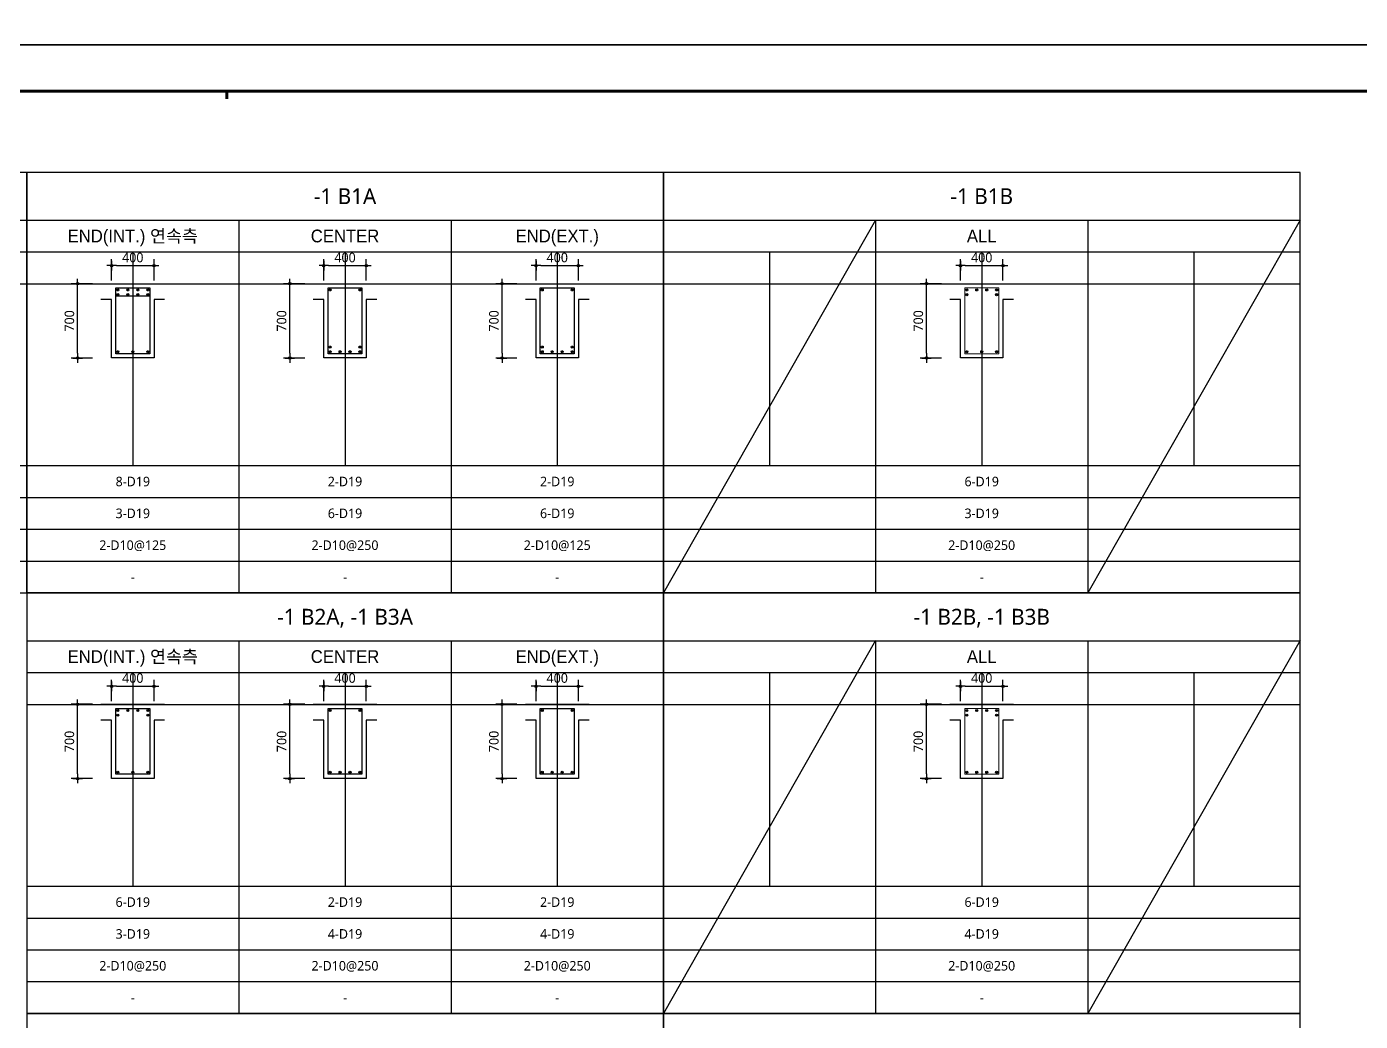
# Model space of a CAD drawing. Header units: millimetres. Extents: x 0 to 252030, y -124740 to 196020.
# Drawn here: x 34953 to 47521, y 97717 to 107092 of the extents above; entities that cross this region are included whole.
import ezdxf
from ezdxf.enums import TextEntityAlignment as Align

# ---------------------------------------------------------------- set-up
doc = ezdxf.new("R2010")
doc.units = ezdxf.units.MM
doc.header["$LTSCALE"] = 30
doc.layers.get('DEFPOINTS').update_dxf_attribs({"color": 142})
for name, color, linetype in [('0-SEC1', 3, 'Continuous'), ('CON', 2, 'Continuous'), ('DIM', 7, 'Continuous'), ('ETC', 7, 'Continuous'), ('S-철근', 3, 'Continuous'), ('SHEET', 7, 'Continuous'), ('TXT', 3, 'Continuous'), ('XR-FORM_(도룡동)$0$Sheet', 7, 'Continuous')]:
    doc.layers.add(name, color=color, linetype=linetype)
doc.layers.add('Stirrup', color=1, linetype='Continuous', lineweight=0)
doc.styles.get("Standard").update_dxf_attribs({"font": 'malgun.ttf'})
doc.styles.add('돋움', font='Dotum.ttf')
doc.styles.add('맑은 고딕', font='malgun.ttf')
doc.dimstyles.new('30NDIM', dxfattribs={"dimscale": 50, "dimtxt": 3, "dimasz": 1.5, "dimexe": 2, "dimexo": 6, "dimgap": 1, "dimtad": 1, "dimdec": 0, "dimrnd": 0.25, "dimzin": 0, "dimdsep": 46, "dimtxsty": 'Standard', "dimblk": 'Z_DOT', "dimcen": 5, "dimclrd": 256, "dimclre": 256, "dimclrt": 3, "dimadec": 0, "dimazin": 0, "dimtm": 1e-09, "dimtfac": 1, "dimtdec": 0, "dimtix": 1, "dimtmove": 2, "dimatfit": 1, "dimldrblk": 'Z_DOT', "dimfxl": 1, "dimtolj": 1, "dimtzin": 0, "dimarcsym": 0})

# ---------------------------------------------------------------- blocks, each defined once
blk = doc.blocks.new('XR-FORM_(도룡동)$0$S')
at = {"layer": 'XR-FORM_(도룡동)$0$Sheet', "const_width": 100}
blk.add_lwpolyline([(1850, 57950), (82250, 57950), (82250, 1200), (1850, 1200)], close=True, dxfattribs=at)
at = {"layer": 'XR-FORM_(도룡동)$0$Sheet', "linetype": 'Continuous', "const_width": 100}
blk.add_lwpolyline([(38745, 57950), (38745, 57700)], dxfattribs=at)
blk = doc.blocks.new('XR-FORM_(도룡동)', base_point=(101.33, -56114.51))
at = {"layer": 'DEFPOINTS'}
blk.add_lwpolyline([(0, 0), (420, 0), (420, 297), (0, 297)], close=True, dxfattribs=at)
at = {"xscale": 0.005, "yscale": 0.005, "zscale": 0.005}
blk.add_blockref('XR-FORM_(도룡동)$0$S', (-0.25, 0), dxfattribs=at)
blk = doc.blocks.new('4등분')
at = {"layer": 'DEFPOINTS'}
for p, q in [((1000, 3214), (1000, 1200)), ((3000, 3214), (3000, 1200)), ((5000, 3214), (5000, 1200)), ((0, 2914), (6000, 2914))]:
    blk.add_line(p, q, dxfattribs=at)
at = {"layer": 'SHEET'}
blk.add_line((0, 3514), (6000, 3514), dxfattribs=at)
at = {"layer": 'SHEET', "color": 6}
for p, q in [((2000, 3514), (2000, 0)), ((4000, 3514), (4000, 0)), ((0, 3214), (6000, 3214)), ((0, 1200), (6000, 1200)), ((0, 900), (6000, 900)), ((0, 600), (6000, 600)), ((0, 300), (6000, 300))]:
    blk.add_line(p, q, dxfattribs=at)
at = {"layer": 'SHEET'}
blk.add_lwpolyline([(6000, 3964), (0, 3964), (0, 0), (6000, 0)], close=True, dxfattribs=at)
blk = doc.blocks.new('Z_DOT')
at = {"layer": 'DIM', "color": 0}
for p, q in [((-1, 0), (1, 0)), ((0, -1), (0, 1))]:
    blk.add_line(p, q, dxfattribs=at)
for radius in [0.25, 0.125]:
    blk.add_circle((0, 0), radius, dxfattribs=at)
blk = doc.blocks.new('*D751')
at = {"layer": 'DEFPOINTS', "color": 0, "transparency": 16777216}
for p in [(36153, 104840), (35753, 104519), (36153, 104519)]:
    blk.add_point(p, dxfattribs=at)
at = {"layer": 'DIM', "lineweight": -2, "transparency": 16777216}
for p, q in [((35753, 104699), (35753, 104900)), ((35798, 104840), (36108, 104840)), ((36153, 104699), (36153, 104900))]:
    blk.add_line(p, q, dxfattribs=at)
at = {"layer": 'DIM', "lineweight": -2, "transparency": 16777216, "xscale": 45, "yscale": 45, "zscale": 45, "rotation": 180}
blk.add_blockref('Z_DOT', (35753, 104840), dxfattribs=at)
at = {"layer": 'DIM', "lineweight": -2, "transparency": 16777216, "xscale": 45, "yscale": 45, "zscale": 45}
blk.add_blockref('Z_DOT', (36153, 104840), dxfattribs=at)
at = {"layer": 'DIM', "color": 3, "transparency": 16777216, "insert": (35953, 104916), "char_height": 90, "attachment_point": 5}
blk.add_mtext('\\A1;400', dxfattribs=at)
blk = doc.blocks.new('*D752')
at = {"layer": 'DEFPOINTS', "color": 0, "transparency": 16777216}
for p in [(35433, 104669), (35753, 104669), (35753, 103969)]:
    blk.add_point(p, dxfattribs=at)
at = {"layer": 'DIM', "lineweight": -2, "transparency": 16777216}
for p, q in [((35573, 104669), (35373, 104669)), ((35433, 104014), (35433, 104624)), ((35573, 103969), (35373, 103969))]:
    blk.add_line(p, q, dxfattribs=at)
at = {"layer": 'DIM', "lineweight": -2, "transparency": 16777216, "xscale": 45, "yscale": 45, "zscale": 45}
for p, rotation in [((35433, 104669), 90), ((35433, 103969), 270)]:
    blk.add_blockref('Z_DOT', p, dxfattribs=dict(at, rotation=rotation))
at = {"layer": 'DIM', "color": 3, "transparency": 16777216, "insert": (35356, 104319), "char_height": 90, "attachment_point": 5, "rotation": 90}
blk.add_mtext('\\A1;700', dxfattribs=at)
blk = doc.blocks.new('*D753')
at = {"layer": 'DEFPOINTS', "color": 0, "transparency": 16777216}
for p in [(38153, 104840), (37753, 104519), (38153, 104519)]:
    blk.add_point(p, dxfattribs=at)
at = {"layer": 'DIM', "lineweight": -2, "transparency": 16777216}
for p, q in [((37753, 104699), (37753, 104900)), ((37798, 104840), (38108, 104840)), ((38153, 104699), (38153, 104900))]:
    blk.add_line(p, q, dxfattribs=at)
at = {"layer": 'DIM', "lineweight": -2, "transparency": 16777216, "xscale": 45, "yscale": 45, "zscale": 45, "rotation": 180}
blk.add_blockref('Z_DOT', (37753, 104840), dxfattribs=at)
at = {"layer": 'DIM', "lineweight": -2, "transparency": 16777216, "xscale": 45, "yscale": 45, "zscale": 45}
blk.add_blockref('Z_DOT', (38153, 104840), dxfattribs=at)
at = {"layer": 'DIM', "color": 3, "transparency": 16777216, "insert": (37953, 104916), "char_height": 90, "attachment_point": 5}
blk.add_mtext('\\A1;400', dxfattribs=at)
blk = doc.blocks.new('*D754')
at = {"layer": 'DEFPOINTS', "color": 0, "transparency": 16777216}
for p in [(37433, 104669), (37753, 104669), (37753, 103969)]:
    blk.add_point(p, dxfattribs=at)
at = {"layer": 'DIM', "lineweight": -2, "transparency": 16777216}
for p, q in [((37573, 104669), (37373, 104669)), ((37433, 104014), (37433, 104624)), ((37573, 103969), (37373, 103969))]:
    blk.add_line(p, q, dxfattribs=at)
at = {"layer": 'DIM', "lineweight": -2, "transparency": 16777216, "xscale": 45, "yscale": 45, "zscale": 45}
for p, rotation in [((37433, 104669), 90), ((37433, 103969), 270)]:
    blk.add_blockref('Z_DOT', p, dxfattribs=dict(at, rotation=rotation))
at = {"layer": 'DIM', "color": 3, "transparency": 16777216, "insert": (37356, 104319), "char_height": 90, "attachment_point": 5, "rotation": 90}
blk.add_mtext('\\A1;700', dxfattribs=at)
blk = doc.blocks.new('*D755')
at = {"layer": 'DEFPOINTS', "color": 0, "transparency": 16777216}
for p in [(40153, 104840), (39753, 104519), (40153, 104519)]:
    blk.add_point(p, dxfattribs=at)
at = {"layer": 'DIM', "lineweight": -2, "transparency": 16777216}
for p, q in [((39753, 104699), (39753, 104900)), ((39798, 104840), (40108, 104840)), ((40153, 104699), (40153, 104900))]:
    blk.add_line(p, q, dxfattribs=at)
at = {"layer": 'DIM', "lineweight": -2, "transparency": 16777216, "xscale": 45, "yscale": 45, "zscale": 45, "rotation": 180}
blk.add_blockref('Z_DOT', (39753, 104840), dxfattribs=at)
at = {"layer": 'DIM', "lineweight": -2, "transparency": 16777216, "xscale": 45, "yscale": 45, "zscale": 45}
blk.add_blockref('Z_DOT', (40153, 104840), dxfattribs=at)
at = {"layer": 'DIM', "color": 3, "transparency": 16777216, "insert": (39953, 104916), "char_height": 90, "attachment_point": 5}
blk.add_mtext('\\A1;400', dxfattribs=at)
blk = doc.blocks.new('*D756')
at = {"layer": 'DEFPOINTS', "color": 0, "transparency": 16777216}
for p in [(39433, 104669), (39753, 104669), (39753, 103969)]:
    blk.add_point(p, dxfattribs=at)
at = {"layer": 'DIM', "lineweight": -2, "transparency": 16777216}
for p, q in [((39573, 104669), (39373, 104669)), ((39433, 104014), (39433, 104624)), ((39573, 103969), (39373, 103969))]:
    blk.add_line(p, q, dxfattribs=at)
at = {"layer": 'DIM', "lineweight": -2, "transparency": 16777216, "xscale": 45, "yscale": 45, "zscale": 45}
for p, rotation in [((39433, 104669), 90), ((39433, 103969), 270)]:
    blk.add_blockref('Z_DOT', p, dxfattribs=dict(at, rotation=rotation))
at = {"layer": 'DIM', "color": 3, "transparency": 16777216, "insert": (39356, 104319), "char_height": 90, "attachment_point": 5, "rotation": 90}
blk.add_mtext('\\A1;700', dxfattribs=at)
blk = doc.blocks.new('*D757')
at = {"layer": 'DEFPOINTS', "color": 0, "transparency": 16777216}
for p in [(44153, 104840), (43753, 104519), (44153, 104519)]:
    blk.add_point(p, dxfattribs=at)
at = {"layer": 'DIM', "lineweight": -2, "transparency": 16777216}
for p, q in [((43753, 104699), (43753, 104900)), ((43798, 104840), (44108, 104840)), ((44153, 104699), (44153, 104900))]:
    blk.add_line(p, q, dxfattribs=at)
at = {"layer": 'DIM', "lineweight": -2, "transparency": 16777216, "xscale": 45, "yscale": 45, "zscale": 45, "rotation": 180}
blk.add_blockref('Z_DOT', (43753, 104840), dxfattribs=at)
at = {"layer": 'DIM', "lineweight": -2, "transparency": 16777216, "xscale": 45, "yscale": 45, "zscale": 45}
blk.add_blockref('Z_DOT', (44153, 104840), dxfattribs=at)
at = {"layer": 'DIM', "color": 3, "transparency": 16777216, "insert": (43953, 104916), "char_height": 90, "attachment_point": 5}
blk.add_mtext('\\A1;400', dxfattribs=at)
blk = doc.blocks.new('*D758')
at = {"layer": 'DEFPOINTS', "color": 0, "transparency": 16777216}
for p in [(43433, 104669), (43753, 104669), (43753, 103969)]:
    blk.add_point(p, dxfattribs=at)
at = {"layer": 'DIM', "lineweight": -2, "transparency": 16777216}
for p, q in [((43573, 104669), (43373, 104669)), ((43433, 104014), (43433, 104624)), ((43573, 103969), (43373, 103969))]:
    blk.add_line(p, q, dxfattribs=at)
at = {"layer": 'DIM', "lineweight": -2, "transparency": 16777216, "xscale": 45, "yscale": 45, "zscale": 45}
for p, rotation in [((43433, 104669), 90), ((43433, 103969), 270)]:
    blk.add_blockref('Z_DOT', p, dxfattribs=dict(at, rotation=rotation))
at = {"layer": 'DIM', "color": 3, "transparency": 16777216, "insert": (43356, 104319), "char_height": 90, "attachment_point": 5, "rotation": 90}
blk.add_mtext('\\A1;700', dxfattribs=at)
blk = doc.blocks.new('*D765')
at = {"layer": 'DEFPOINTS', "color": 0, "transparency": 16777216}
for p in [(36153, 100875), (35753, 100555), (36153, 100555)]:
    blk.add_point(p, dxfattribs=at)
at = {"layer": 'DIM', "lineweight": -2, "transparency": 16777216}
for p, q in [((35753, 100735), (35753, 100935)), ((36153, 100735), (36153, 100935)), ((35798, 100875), (36108, 100875))]:
    blk.add_line(p, q, dxfattribs=at)
at = {"layer": 'DIM', "lineweight": -2, "transparency": 16777216, "xscale": 45, "yscale": 45, "zscale": 45, "rotation": 180}
blk.add_blockref('Z_DOT', (35753, 100875), dxfattribs=at)
at = {"layer": 'DIM', "lineweight": -2, "transparency": 16777216, "xscale": 45, "yscale": 45, "zscale": 45}
blk.add_blockref('Z_DOT', (36153, 100875), dxfattribs=at)
at = {"layer": 'DIM', "color": 3, "transparency": 16777216, "insert": (35953, 100952), "char_height": 90, "attachment_point": 5}
blk.add_mtext('\\A1;400', dxfattribs=at)
blk = doc.blocks.new('*D766')
at = {"layer": 'DEFPOINTS', "color": 0, "transparency": 16777216}
for p in [(35433, 100705), (35753, 100705), (35753, 100005)]:
    blk.add_point(p, dxfattribs=at)
at = {"layer": 'DIM', "lineweight": -2, "transparency": 16777216}
for p, q in [((35573, 100705), (35373, 100705)), ((35433, 100050), (35433, 100660)), ((35573, 100005), (35373, 100005))]:
    blk.add_line(p, q, dxfattribs=at)
at = {"layer": 'DIM', "lineweight": -2, "transparency": 16777216, "xscale": 45, "yscale": 45, "zscale": 45}
for p, rotation in [((35433, 100705), 90), ((35433, 100005), 270)]:
    blk.add_blockref('Z_DOT', p, dxfattribs=dict(at, rotation=rotation))
at = {"layer": 'DIM', "color": 3, "transparency": 16777216, "insert": (35356, 100355), "char_height": 90, "attachment_point": 5, "rotation": 90}
blk.add_mtext('\\A1;700', dxfattribs=at)
blk = doc.blocks.new('*D767')
at = {"layer": 'DEFPOINTS', "color": 0, "transparency": 16777216}
for p in [(38153, 100875), (37753, 100555), (38153, 100555)]:
    blk.add_point(p, dxfattribs=at)
at = {"layer": 'DIM', "lineweight": -2, "transparency": 16777216}
for p, q in [((37753, 100735), (37753, 100935)), ((38153, 100735), (38153, 100935)), ((37798, 100875), (38108, 100875))]:
    blk.add_line(p, q, dxfattribs=at)
at = {"layer": 'DIM', "lineweight": -2, "transparency": 16777216, "xscale": 45, "yscale": 45, "zscale": 45, "rotation": 180}
blk.add_blockref('Z_DOT', (37753, 100875), dxfattribs=at)
at = {"layer": 'DIM', "lineweight": -2, "transparency": 16777216, "xscale": 45, "yscale": 45, "zscale": 45}
blk.add_blockref('Z_DOT', (38153, 100875), dxfattribs=at)
at = {"layer": 'DIM', "color": 3, "transparency": 16777216, "insert": (37953, 100952), "char_height": 90, "attachment_point": 5}
blk.add_mtext('\\A1;400', dxfattribs=at)
blk = doc.blocks.new('*D768')
at = {"layer": 'DEFPOINTS', "color": 0, "transparency": 16777216}
for p in [(37433, 100705), (37753, 100705), (37753, 100005)]:
    blk.add_point(p, dxfattribs=at)
at = {"layer": 'DIM', "lineweight": -2, "transparency": 16777216}
for p, q in [((37573, 100705), (37373, 100705)), ((37433, 100050), (37433, 100660)), ((37573, 100005), (37373, 100005))]:
    blk.add_line(p, q, dxfattribs=at)
at = {"layer": 'DIM', "lineweight": -2, "transparency": 16777216, "xscale": 45, "yscale": 45, "zscale": 45}
for p, rotation in [((37433, 100705), 90), ((37433, 100005), 270)]:
    blk.add_blockref('Z_DOT', p, dxfattribs=dict(at, rotation=rotation))
at = {"layer": 'DIM', "color": 3, "transparency": 16777216, "insert": (37356, 100355), "char_height": 90, "attachment_point": 5, "rotation": 90}
blk.add_mtext('\\A1;700', dxfattribs=at)
blk = doc.blocks.new('*D769')
at = {"layer": 'DEFPOINTS', "color": 0, "transparency": 16777216}
for p in [(40153, 100875), (39753, 100555), (40153, 100555)]:
    blk.add_point(p, dxfattribs=at)
at = {"layer": 'DIM', "lineweight": -2, "transparency": 16777216}
for p, q in [((39753, 100735), (39753, 100935)), ((40153, 100735), (40153, 100935)), ((39798, 100875), (40108, 100875))]:
    blk.add_line(p, q, dxfattribs=at)
at = {"layer": 'DIM', "lineweight": -2, "transparency": 16777216, "xscale": 45, "yscale": 45, "zscale": 45, "rotation": 180}
blk.add_blockref('Z_DOT', (39753, 100875), dxfattribs=at)
at = {"layer": 'DIM', "lineweight": -2, "transparency": 16777216, "xscale": 45, "yscale": 45, "zscale": 45}
blk.add_blockref('Z_DOT', (40153, 100875), dxfattribs=at)
at = {"layer": 'DIM', "color": 3, "transparency": 16777216, "insert": (39953, 100952), "char_height": 90, "attachment_point": 5}
blk.add_mtext('\\A1;400', dxfattribs=at)
blk = doc.blocks.new('*D770')
at = {"layer": 'DEFPOINTS', "color": 0, "transparency": 16777216}
for p in [(39433, 100705), (39753, 100705), (39753, 100005)]:
    blk.add_point(p, dxfattribs=at)
at = {"layer": 'DIM', "lineweight": -2, "transparency": 16777216}
for p, q in [((39573, 100705), (39373, 100705)), ((39433, 100050), (39433, 100660)), ((39573, 100005), (39373, 100005))]:
    blk.add_line(p, q, dxfattribs=at)
at = {"layer": 'DIM', "lineweight": -2, "transparency": 16777216, "xscale": 45, "yscale": 45, "zscale": 45}
for p, rotation in [((39433, 100705), 90), ((39433, 100005), 270)]:
    blk.add_blockref('Z_DOT', p, dxfattribs=dict(at, rotation=rotation))
at = {"layer": 'DIM', "color": 3, "transparency": 16777216, "insert": (39356, 100355), "char_height": 90, "attachment_point": 5, "rotation": 90}
blk.add_mtext('\\A1;700', dxfattribs=at)
blk = doc.blocks.new('*D771')
at = {"layer": 'DEFPOINTS', "color": 0, "transparency": 16777216}
for p in [(44153, 100875), (43753, 100555), (44153, 100555)]:
    blk.add_point(p, dxfattribs=at)
at = {"layer": 'DIM', "lineweight": -2, "transparency": 16777216}
for p, q in [((43753, 100735), (43753, 100935)), ((44153, 100735), (44153, 100935)), ((43798, 100875), (44108, 100875))]:
    blk.add_line(p, q, dxfattribs=at)
at = {"layer": 'DIM', "lineweight": -2, "transparency": 16777216, "xscale": 45, "yscale": 45, "zscale": 45, "rotation": 180}
blk.add_blockref('Z_DOT', (43753, 100875), dxfattribs=at)
at = {"layer": 'DIM', "lineweight": -2, "transparency": 16777216, "xscale": 45, "yscale": 45, "zscale": 45}
blk.add_blockref('Z_DOT', (44153, 100875), dxfattribs=at)
at = {"layer": 'DIM', "color": 3, "transparency": 16777216, "insert": (43953, 100952), "char_height": 90, "attachment_point": 5}
blk.add_mtext('\\A1;400', dxfattribs=at)
blk = doc.blocks.new('*D772')
at = {"layer": 'DEFPOINTS', "color": 0, "transparency": 16777216}
for p in [(43433, 100705), (43753, 100705), (43753, 100005)]:
    blk.add_point(p, dxfattribs=at)
at = {"layer": 'DIM', "lineweight": -2, "transparency": 16777216}
for p, q in [((43573, 100705), (43373, 100705)), ((43433, 100050), (43433, 100660)), ((43573, 100005), (43373, 100005))]:
    blk.add_line(p, q, dxfattribs=at)
at = {"layer": 'DIM', "lineweight": -2, "transparency": 16777216, "xscale": 45, "yscale": 45, "zscale": 45}
for p, rotation in [((43433, 100705), 90), ((43433, 100005), 270)]:
    blk.add_blockref('Z_DOT', p, dxfattribs=dict(at, rotation=rotation))
at = {"layer": 'DIM', "color": 3, "transparency": 16777216, "insert": (43356, 100355), "char_height": 90, "attachment_point": 5, "rotation": 90}
blk.add_mtext('\\A1;700', dxfattribs=at)

msp = doc.modelspace()

# ---------------------------------------------------------------- hatches: boundary and pattern name
at = {"layer": 'S-철근'}
h = msp.add_hatch(color=256, dxfattribs=at)
edge = h.paths.add_edge_path()
edge.add_arc((35812.08013, 104610.41992), 9.55, 0, 180)
edge.add_arc((35812.08013, 104610.41992), 9.55, 180, 360)
h = msp.add_hatch(color=256, dxfattribs=at)
edge = h.paths.add_edge_path()
edge.add_arc((35812.08013, 104566.31992), 9.55, 0, 180)
edge.add_arc((35812.08013, 104566.31992), 9.55, 180, 360)
h = msp.add_hatch(color=256, dxfattribs=at)
edge = h.paths.add_edge_path()
edge.add_arc((35906.0268, 104610.41992), 9.55, 0, 180)
edge.add_arc((35906.0268, 104610.41992), 9.55, 180, 360)
h = msp.add_hatch(color=256, dxfattribs=at)
edge = h.paths.add_edge_path()
edge.add_arc((35906.0268, 104566.31992), 9.55, 0, 180)
edge.add_arc((35906.0268, 104566.31992), 9.55, 180, 360)
h = msp.add_hatch(color=256, dxfattribs=at)
edge = h.paths.add_edge_path()
edge.add_arc((35999.97347, 104610.41992), 9.55, 0, 180)
edge.add_arc((35999.97347, 104610.41992), 9.55, 180, 360)
h = msp.add_hatch(color=256, dxfattribs=at)
edge = h.paths.add_edge_path()
edge.add_arc((35999.97347, 104566.31992), 9.55, 0, 180)
edge.add_arc((35999.97347, 104566.31992), 9.55, 180, 360)
h = msp.add_hatch(color=256, dxfattribs=at)
edge = h.paths.add_edge_path()
edge.add_arc((36093.92013, 104610.41992), 9.55, 0, 180)
edge.add_arc((36093.92013, 104610.41992), 9.55, 180, 360)
h = msp.add_hatch(color=256, dxfattribs=at)
edge = h.paths.add_edge_path()
edge.add_arc((36093.92013, 104566.31992), 9.55, 0, 180)
edge.add_arc((36093.92013, 104566.31992), 9.55, 180, 360)
h = msp.add_hatch(color=256, dxfattribs=at)
edge = h.paths.add_edge_path()
edge.add_arc((37812.08013, 104610.41992), 9.55, 0, 180)
edge.add_arc((37812.08013, 104610.41992), 9.55, 180, 360)
h = msp.add_hatch(color=256, dxfattribs=at)
edge = h.paths.add_edge_path()
edge.add_arc((38093.92013, 104610.41992), 9.55, 0, 180)
edge.add_arc((38093.92013, 104610.41992), 9.55, 180, 360)
h = msp.add_hatch(color=256, dxfattribs=at)
edge = h.paths.add_edge_path()
edge.add_arc((39812.08013, 104610.41992), 9.55, 0, 180)
edge.add_arc((39812.08013, 104610.41992), 9.55, 180, 360)
h = msp.add_hatch(color=256, dxfattribs=at)
edge = h.paths.add_edge_path()
edge.add_arc((40093.92013, 104610.41992), 9.55, 0, 180)
edge.add_arc((40093.92013, 104610.41992), 9.55, 180, 360)
h = msp.add_hatch(color=256, dxfattribs=at)
edge = h.paths.add_edge_path()
edge.add_arc((43812.08013, 104610.41992), 9.55, 0, 180)
edge.add_arc((43812.08013, 104610.41992), 9.55, 180, 360)
h = msp.add_hatch(color=256, dxfattribs=at)
edge = h.paths.add_edge_path()
edge.add_arc((43812.08013, 104566.31992), 9.55, 0, 180)
edge.add_arc((43812.08013, 104566.31992), 9.55, 180, 360)
h = msp.add_hatch(color=256, dxfattribs=at)
edge = h.paths.add_edge_path()
edge.add_arc((43906.0268, 104610.41992), 9.55, 0, 180)
edge.add_arc((43906.0268, 104610.41992), 9.55, 180, 360)
h = msp.add_hatch(color=256, dxfattribs=at)
edge = h.paths.add_edge_path()
edge.add_arc((43999.97347, 104610.41992), 9.55, 0, 180)
edge.add_arc((43999.97347, 104610.41992), 9.55, 180, 360)
h = msp.add_hatch(color=256, dxfattribs=at)
edge = h.paths.add_edge_path()
edge.add_arc((44093.92013, 104610.41992), 9.55, 0, 180)
edge.add_arc((44093.92013, 104610.41992), 9.55, 180, 360)
h = msp.add_hatch(color=256, dxfattribs=at)
edge = h.paths.add_edge_path()
edge.add_arc((44093.92013, 104566.31992), 9.55, 0, 180)
edge.add_arc((44093.92013, 104566.31992), 9.55, 180, 360)
h = msp.add_hatch(color=256, dxfattribs=at)
edge = h.paths.add_edge_path()
edge.add_arc((37812.08013, 104072.67992), 9.55, 0, 180)
edge.add_arc((37812.08013, 104072.67992), 9.55, 180, 360)
h = msp.add_hatch(color=256, dxfattribs=at)
edge = h.paths.add_edge_path()
edge.add_arc((38093.92013, 104072.67992), 9.55, 0, 180)
edge.add_arc((38093.92013, 104072.67992), 9.55, 180, 360)
h = msp.add_hatch(color=256, dxfattribs=at)
edge = h.paths.add_edge_path()
edge.add_arc((39812.08013, 104072.67992), 9.55, 0, 180)
edge.add_arc((39812.08013, 104072.67992), 9.55, 180, 360)
h = msp.add_hatch(color=256, dxfattribs=at)
edge = h.paths.add_edge_path()
edge.add_arc((40093.92013, 104072.67992), 9.55, 0, 180)
edge.add_arc((40093.92013, 104072.67992), 9.55, 180, 360)
h = msp.add_hatch(color=256, dxfattribs=at)
edge = h.paths.add_edge_path()
edge.add_arc((35812.08013, 104028.57992), 9.55, 0, 180)
edge.add_arc((35812.08013, 104028.57992), 9.55, 180, 360)
h = msp.add_hatch(color=256, dxfattribs=at)
edge = h.paths.add_edge_path()
edge.add_arc((35953.00013, 104028.57992), 9.55, 0, 180)
edge.add_arc((35953.00013, 104028.57992), 9.55, 180, 360)
h = msp.add_hatch(color=256, dxfattribs=at)
edge = h.paths.add_edge_path()
edge.add_arc((36093.92013, 104028.57992), 9.55, 0, 180)
edge.add_arc((36093.92013, 104028.57992), 9.55, 180, 360)
h = msp.add_hatch(color=256, dxfattribs=at)
edge = h.paths.add_edge_path()
edge.add_arc((37812.08013, 104028.57992), 9.55, 0, 180)
edge.add_arc((37812.08013, 104028.57992), 9.55, 180, 360)
h = msp.add_hatch(color=256, dxfattribs=at)
edge = h.paths.add_edge_path()
edge.add_arc((37906.0268, 104028.57992), 9.55, 0, 180)
edge.add_arc((37906.0268, 104028.57992), 9.55, 180, 360)
h = msp.add_hatch(color=256, dxfattribs=at)
edge = h.paths.add_edge_path()
edge.add_arc((37999.97347, 104028.57992), 9.55, 0, 180)
edge.add_arc((37999.97347, 104028.57992), 9.55, 180, 360)
h = msp.add_hatch(color=256, dxfattribs=at)
edge = h.paths.add_edge_path()
edge.add_arc((38093.92013, 104028.57992), 9.55, 0, 180)
edge.add_arc((38093.92013, 104028.57992), 9.55, 180, 360)
h = msp.add_hatch(color=256, dxfattribs=at)
edge = h.paths.add_edge_path()
edge.add_arc((39812.08013, 104028.57992), 9.55, 0, 180)
edge.add_arc((39812.08013, 104028.57992), 9.55, 180, 360)
h = msp.add_hatch(color=256, dxfattribs=at)
edge = h.paths.add_edge_path()
edge.add_arc((39906.0268, 104028.57992), 9.55, 0, 180)
edge.add_arc((39906.0268, 104028.57992), 9.55, 180, 360)
h = msp.add_hatch(color=256, dxfattribs=at)
edge = h.paths.add_edge_path()
edge.add_arc((39999.97347, 104028.57992), 9.55, 0, 180)
edge.add_arc((39999.97347, 104028.57992), 9.55, 180, 360)
h = msp.add_hatch(color=256, dxfattribs=at)
edge = h.paths.add_edge_path()
edge.add_arc((40093.92013, 104028.57992), 9.55, 0, 180)
edge.add_arc((40093.92013, 104028.57992), 9.55, 180, 360)
h = msp.add_hatch(color=256, dxfattribs=at)
edge = h.paths.add_edge_path()
edge.add_arc((43812.08013, 104028.57992), 9.55, 0, 180)
edge.add_arc((43812.08013, 104028.57992), 9.55, 180, 360)
h = msp.add_hatch(color=256, dxfattribs=at)
edge = h.paths.add_edge_path()
edge.add_arc((43953.00013, 104028.57992), 9.55, 0, 180)
edge.add_arc((43953.00013, 104028.57992), 9.55, 180, 360)
h = msp.add_hatch(color=256, dxfattribs=at)
edge = h.paths.add_edge_path()
edge.add_arc((44093.92013, 104028.57992), 9.55, 0, 180)
edge.add_arc((44093.92013, 104028.57992), 9.55, 180, 360)
h = msp.add_hatch(color=256, dxfattribs=at)
edge = h.paths.add_edge_path()
edge.add_arc((35812.08013, 100645.91992), 9.55, 0, 180)
edge.add_arc((35812.08013, 100645.91992), 9.55, 180, 360)
h = msp.add_hatch(color=256, dxfattribs=at)
edge = h.paths.add_edge_path()
edge.add_arc((35812.08013, 100601.81992), 9.55, 0, 180)
edge.add_arc((35812.08013, 100601.81992), 9.55, 180, 360)
h = msp.add_hatch(color=256, dxfattribs=at)
edge = h.paths.add_edge_path()
edge.add_arc((35906.0268, 100645.91992), 9.55, 0, 180)
edge.add_arc((35906.0268, 100645.91992), 9.55, 180, 360)
h = msp.add_hatch(color=256, dxfattribs=at)
edge = h.paths.add_edge_path()
edge.add_arc((35999.97347, 100645.91992), 9.55, 0, 180)
edge.add_arc((35999.97347, 100645.91992), 9.55, 180, 360)
h = msp.add_hatch(color=256, dxfattribs=at)
edge = h.paths.add_edge_path()
edge.add_arc((36093.92013, 100645.91992), 9.55, 0, 180)
edge.add_arc((36093.92013, 100645.91992), 9.55, 180, 360)
h = msp.add_hatch(color=256, dxfattribs=at)
edge = h.paths.add_edge_path()
edge.add_arc((36093.92013, 100601.81992), 9.55, 0, 180)
edge.add_arc((36093.92013, 100601.81992), 9.55, 180, 360)
h = msp.add_hatch(color=256, dxfattribs=at)
edge = h.paths.add_edge_path()
edge.add_arc((37812.08013, 100645.91992), 9.55, 0, 180)
edge.add_arc((37812.08013, 100645.91992), 9.55, 180, 360)
h = msp.add_hatch(color=256, dxfattribs=at)
edge = h.paths.add_edge_path()
edge.add_arc((38093.92013, 100645.91992), 9.55, 0, 180)
edge.add_arc((38093.92013, 100645.91992), 9.55, 180, 360)
h = msp.add_hatch(color=256, dxfattribs=at)
edge = h.paths.add_edge_path()
edge.add_arc((39812.08013, 100645.91992), 9.55, 0, 180)
edge.add_arc((39812.08013, 100645.91992), 9.55, 180, 360)
h = msp.add_hatch(color=256, dxfattribs=at)
edge = h.paths.add_edge_path()
edge.add_arc((40093.92013, 100645.91992), 9.55, 0, 180)
edge.add_arc((40093.92013, 100645.91992), 9.55, 180, 360)
h = msp.add_hatch(color=256, dxfattribs=at)
edge = h.paths.add_edge_path()
edge.add_arc((43812.08013, 100645.91992), 9.55, 0, 180)
edge.add_arc((43812.08013, 100645.91992), 9.55, 180, 360)
h = msp.add_hatch(color=256, dxfattribs=at)
edge = h.paths.add_edge_path()
edge.add_arc((43812.08013, 100601.81992), 9.55, 0, 180)
edge.add_arc((43812.08013, 100601.81992), 9.55, 180, 360)
h = msp.add_hatch(color=256, dxfattribs=at)
edge = h.paths.add_edge_path()
edge.add_arc((43906.0268, 100645.91992), 9.55, 0, 180)
edge.add_arc((43906.0268, 100645.91992), 9.55, 180, 360)
h = msp.add_hatch(color=256, dxfattribs=at)
edge = h.paths.add_edge_path()
edge.add_arc((43999.97347, 100645.91992), 9.55, 0, 180)
edge.add_arc((43999.97347, 100645.91992), 9.55, 180, 360)
h = msp.add_hatch(color=256, dxfattribs=at)
edge = h.paths.add_edge_path()
edge.add_arc((44093.92013, 100645.91992), 9.55, 0, 180)
edge.add_arc((44093.92013, 100645.91992), 9.55, 180, 360)
h = msp.add_hatch(color=256, dxfattribs=at)
edge = h.paths.add_edge_path()
edge.add_arc((44093.92013, 100601.81992), 9.55, 0, 180)
edge.add_arc((44093.92013, 100601.81992), 9.55, 180, 360)
h = msp.add_hatch(color=256, dxfattribs=at)
edge = h.paths.add_edge_path()
edge.add_arc((35812.08013, 100064.07992), 9.55, 0, 180)
edge.add_arc((35812.08013, 100064.07992), 9.55, 180, 360)
h = msp.add_hatch(color=256, dxfattribs=at)
edge = h.paths.add_edge_path()
edge.add_arc((35953.00013, 100064.07992), 9.55, 0, 180)
edge.add_arc((35953.00013, 100064.07992), 9.55, 180, 360)
h = msp.add_hatch(color=256, dxfattribs=at)
edge = h.paths.add_edge_path()
edge.add_arc((36093.92013, 100064.07992), 9.55, 0, 180)
edge.add_arc((36093.92013, 100064.07992), 9.55, 180, 360)
h = msp.add_hatch(color=256, dxfattribs=at)
edge = h.paths.add_edge_path()
edge.add_arc((37812.08013, 100064.07992), 9.55, 0, 180)
edge.add_arc((37812.08013, 100064.07992), 9.55, 180, 360)
h = msp.add_hatch(color=256, dxfattribs=at)
edge = h.paths.add_edge_path()
edge.add_arc((37906.0268, 100064.07992), 9.55, 0, 180)
edge.add_arc((37906.0268, 100064.07992), 9.55, 180, 360)
h = msp.add_hatch(color=256, dxfattribs=at)
edge = h.paths.add_edge_path()
edge.add_arc((37999.97347, 100064.07992), 9.55, 0, 180)
edge.add_arc((37999.97347, 100064.07992), 9.55, 180, 360)
h = msp.add_hatch(color=256, dxfattribs=at)
edge = h.paths.add_edge_path()
edge.add_arc((38093.92013, 100064.07992), 9.55, 0, 180)
edge.add_arc((38093.92013, 100064.07992), 9.55, 180, 360)
h = msp.add_hatch(color=256, dxfattribs=at)
edge = h.paths.add_edge_path()
edge.add_arc((39812.08013, 100064.07992), 9.55, 0, 180)
edge.add_arc((39812.08013, 100064.07992), 9.55, 180, 360)
h = msp.add_hatch(color=256, dxfattribs=at)
edge = h.paths.add_edge_path()
edge.add_arc((39906.0268, 100064.07992), 9.55, 0, 180)
edge.add_arc((39906.0268, 100064.07992), 9.55, 180, 360)
h = msp.add_hatch(color=256, dxfattribs=at)
edge = h.paths.add_edge_path()
edge.add_arc((39999.97347, 100064.07992), 9.55, 0, 180)
edge.add_arc((39999.97347, 100064.07992), 9.55, 180, 360)
h = msp.add_hatch(color=256, dxfattribs=at)
edge = h.paths.add_edge_path()
edge.add_arc((40093.92013, 100064.07992), 9.55, 0, 180)
edge.add_arc((40093.92013, 100064.07992), 9.55, 180, 360)
h = msp.add_hatch(color=256, dxfattribs=at)
edge = h.paths.add_edge_path()
edge.add_arc((43812.08013, 100064.07992), 9.55, 0, 180)
edge.add_arc((43812.08013, 100064.07992), 9.55, 180, 360)
h = msp.add_hatch(color=256, dxfattribs=at)
edge = h.paths.add_edge_path()
edge.add_arc((43906.0268, 100064.07992), 9.55, 0, 180)
edge.add_arc((43906.0268, 100064.07992), 9.55, 180, 360)
h = msp.add_hatch(color=256, dxfattribs=at)
edge = h.paths.add_edge_path()
edge.add_arc((43999.97347, 100064.07992), 9.55, 0, 180)
edge.add_arc((43999.97347, 100064.07992), 9.55, 180, 360)
h = msp.add_hatch(color=256, dxfattribs=at)
edge = h.paths.add_edge_path()
edge.add_arc((44093.92013, 100064.07992), 9.55, 0, 180)
edge.add_arc((44093.92013, 100064.07992), 9.55, 180, 360)

# ---------------------------------------------------------------- linework, layer by layer
at = {"layer": 'CON', "color": 8}
for p, q in [((35653.00013, 104669.49992), (36253.00013, 104669.49992)), ((37653.00013, 104669.49992), (38253.00013, 104669.49992)), ((39653.00013, 104669.49992), (40253.00013, 104669.49992)), ((43653.00013, 104669.49992), (44253.00013, 104669.49992)), ((35653.00013, 100704.99992), (36253.00013, 100704.99992)), ((37653.00013, 100704.99992), (38253.00013, 100704.99992)), ((39653.00013, 100704.99992), (40253.00013, 100704.99992)), ((43653.00013, 100704.99992), (44253.00013, 100704.99992))]:
    msp.add_line(p, q, dxfattribs=at)
for points in [[(36253.00013, 104519.49992), (36153.00013, 104519.49992), (36153.00013, 103969.49992), (35753.00013, 103969.49992), (35753.00013, 104519.49992), (35653.00013, 104519.49992)], [(38253.00013, 104519.49992), (38153.00013, 104519.49992), (38153.00013, 103969.49992), (37753.00013, 103969.49992), (37753.00013, 104519.49992), (37653.00013, 104519.49992)], [(40253.00013, 104519.49992), (40153.00013, 104519.49992), (40153.00013, 103969.49992), (39753.00013, 103969.49992), (39753.00013, 104519.49992), (39653.00013, 104519.49992)], [(44253.00013, 104519.49992), (44153.00013, 104519.49992), (44153.00013, 103969.49992), (43753.00013, 103969.49992), (43753.00013, 104519.49992), (43653.00013, 104519.49992)], [(36253.00013, 100554.99992), (36153.00013, 100554.99992), (36153.00013, 100004.99992), (35753.00013, 100004.99992), (35753.00013, 100554.99992), (35653.00013, 100554.99992)], [(38253.00013, 100554.99992), (38153.00013, 100554.99992), (38153.00013, 100004.99992), (37753.00013, 100004.99992), (37753.00013, 100554.99992), (37653.00013, 100554.99992)], [(40253.00013, 100554.99992), (40153.00013, 100554.99992), (40153.00013, 100004.99992), (39753.00013, 100004.99992), (39753.00013, 100554.99992), (39653.00013, 100554.99992)], [(44253.00013, 100554.99992), (44153.00013, 100554.99992), (44153.00013, 100004.99992), (43753.00013, 100004.99992), (43753.00013, 100554.99992), (43653.00013, 100554.99992)]]:
    msp.add_lwpolyline(points, dxfattribs=at)
at = {"layer": 'ETC', "color": 8}
msp.add_line((35793.00013, 104556.76992), (36113.00013, 104556.76992), dxfattribs=at)
at = {"layer": 'S-철근'}
for points in [[(35793.00013, 104009.49992), (35793.00013, 104629.49992), (36113.00013, 104629.49992), (36113.00013, 104009.49992), (35793.00013, 104009.49992)], [(37793.00013, 104009.49992), (37793.00013, 104629.49992), (38113.00013, 104629.49992), (38113.00013, 104009.49992), (37793.00013, 104009.49992)], [(39793.00013, 104009.49992), (39793.00013, 104629.49992), (40113.00013, 104629.49992), (40113.00013, 104009.49992), (39793.00013, 104009.49992)], [(35793.00013, 100044.99992), (35793.00013, 100664.99992), (36113.00013, 100664.99992), (36113.00013, 100044.99992), (35793.00013, 100044.99992)], [(37793.00013, 100044.99992), (37793.00013, 100664.99992), (38113.00013, 100664.99992), (38113.00013, 100044.99992), (37793.00013, 100044.99992)], [(39793.00013, 100044.99992), (39793.00013, 100664.99992), (40113.00013, 100664.99992), (40113.00013, 100044.99992), (39793.00013, 100044.99992)]]:
    msp.add_lwpolyline(points, dxfattribs=at)
for centre in [(35812.08013, 104610.41992), (35812.08013, 104566.31992), (35906.0268, 104610.41992), (35906.0268, 104566.31992), (35999.97347, 104610.41992), (35999.97347, 104566.31992), (36093.92013, 104610.41992), (36093.92013, 104566.31992), (37812.08013, 104610.41992), (38093.92013, 104610.41992), (39812.08013, 104610.41992), (40093.92013, 104610.41992), (43812.08013, 104610.41992), (43812.08013, 104566.31992), (43906.0268, 104610.41992), (43999.97347, 104610.41992), (44093.92013, 104610.41992), (44093.92013, 104566.31992), (37812.08013, 104072.67992), (38093.92013, 104072.67992), (39812.08013, 104072.67992), (40093.92013, 104072.67992), (35812.08013, 104028.57992), (35953.00013, 104028.57992), (36093.92013, 104028.57992), (37812.08013, 104028.57992), (37906.0268, 104028.57992), (37999.97347, 104028.57992), (38093.92013, 104028.57992), (39812.08013, 104028.57992), (39906.0268, 104028.57992), (39999.97347, 104028.57992), (40093.92013, 104028.57992), (43812.08013, 104028.57992), (43953.00013, 104028.57992), (44093.92013, 104028.57992), (35812.08013, 100645.91992), (35812.08013, 100601.81992), (35906.0268, 100645.91992), (35999.97347, 100645.91992), (36093.92013, 100645.91992), (36093.92013, 100601.81992), (37812.08013, 100645.91992), (38093.92013, 100645.91992), (39812.08013, 100645.91992), (40093.92013, 100645.91992), (43812.08013, 100645.91992), (43812.08013, 100601.81992), (43906.0268, 100645.91992), (43999.97347, 100645.91992), (44093.92013, 100645.91992), (44093.92013, 100601.81992), (35812.08013, 100064.07992), (35953.00013, 100064.07992), (36093.92013, 100064.07992), (37812.08013, 100064.07992), (37906.0268, 100064.07992), (37999.97347, 100064.07992), (38093.92013, 100064.07992), (39812.08013, 100064.07992), (39906.0268, 100064.07992), (39999.97347, 100064.07992), (40093.92013, 100064.07992), (43812.08013, 100064.07992), (43906.0268, 100064.07992), (43999.97347, 100064.07992), (44093.92013, 100064.07992)]:
    msp.add_circle(centre, 9.55, dxfattribs=at)
at = {"layer": 'SHEET'}
for p, q in [((42953.00013, 105269.49992), (40953.00013, 101754.99992)), ((46953.00013, 105269.49992), (44953.00013, 101754.99992)), ((42953.00013, 101304.99992), (40953.00013, 97790.49992)), ((46953.00013, 101304.99992), (44953.00013, 97790.49992))]:
    msp.add_line(p, q, dxfattribs=at)
at = {"layer": 'Stirrup', "color": 3}
for points in [[(43793.00013, 104009.49992), (43793.00013, 104629.49992), (44113.00013, 104629.49992), (44113.00013, 104009.49992), (43793.00013, 104009.49992)], [(43793.00013, 100044.99992), (43793.00013, 100664.99992), (44113.00013, 100664.99992), (44113.00013, 100044.99992), (43793.00013, 100044.99992)]]:
    msp.add_lwpolyline(points, dxfattribs=at)

# ---------------------------------------------------------------- block references
for p in [(28953.00013, 101754.99992), (34953.00013, 101754.99992), (40953.00013, 101754.99992), (34953.00013, 97790.49992), (40953.00013, 97790.49992), (34953.00013, 93825.99992), (40953.00013, 93825.99992)]:
    msp.add_blockref('4등분', p)
at = {"layer": '0-SEC1', "xscale": 60, "yscale": 60, "zscale": 60}
for p in [(31310.02429, -3259950.57868), (31310.02429, -3277770.57868)]:
    msp.add_blockref('XR-FORM_(도룡동)', p, dxfattribs=at)

# ---------------------------------------------------------------- texts
at = {"layer": 'TXT', "color": 2, "style": '맑은 고딕'}
for s, p in [('-1 B1A', (37953.00013, 105494.49992)), ('-1 B1B', (43953.00013, 105494.49992)), ('-1 B2A, -1 B3A', (37953.00013, 101529.99992)), ('-1 B2B, -1 B3B', (43953.00013, 101529.99992))]:
    msp.add_text(s, height=150, dxfattribs=at).set_placement(p, align=Align.MIDDLE_CENTER)
at = {"layer": 'TXT'}
for s, height, style, p in [('END(INT.) 연속측', 120, '돋움', (35953.00013, 105119.49992)), ('CENTER', 120, '돋움', (37953.00013, 105119.49992)), ('END(EXT.)', 120, '돋움', (39953.00013, 105119.49992)), ('ALL', 120, '돋움', (43953.00013, 105119.49992)), ('8-D19', 90, '맑은 고딕', (35953.00013, 102804.99992)), ('2-D19', 90, '맑은 고딕', (37953.00013, 102804.99992)), ('2-D19', 90, '맑은 고딕', (39953.00013, 102804.99992)), ('6-D19', 90, '맑은 고딕', (43953.00013, 102804.99992)), ('3-D19', 90, '맑은 고딕', (35953.00013, 102504.99992)), ('6-D19', 90, '맑은 고딕', (37953.00013, 102504.99992)), ('6-D19', 90, '맑은 고딕', (39953.00013, 102504.99992)), ('3-D19', 90, '맑은 고딕', (43953.00013, 102504.99992)), ('2-D10@125', 90, '맑은 고딕', (35953.00013, 102204.99992)), ('2-D10@250', 90, '맑은 고딕', (37953.00013, 102204.99992)), ('2-D10@125', 90, '맑은 고딕', (39953.00013, 102204.99992)), ('2-D10@250', 90, '맑은 고딕', (43953.00013, 102204.99992)), ('-', 90, '맑은 고딕', (35953.00013, 101904.99992)), ('-', 90, '맑은 고딕', (37953.00013, 101904.99992)), ('-', 90, '맑은 고딕', (39953.00013, 101904.99992)), ('-', 90, '맑은 고딕', (43953.00013, 101904.99992)), ('END(INT.) 연속측', 120, '돋움', (35953.00013, 101154.99992)), ('CENTER', 120, '돋움', (37953.00013, 101154.99992)), ('END(EXT.)', 120, '돋움', (39953.00013, 101154.99992)), ('ALL', 120, '돋움', (43953.00013, 101154.99992)), ('6-D19', 90, '맑은 고딕', (35953.00013, 98840.49992)), ('2-D19', 90, '맑은 고딕', (37953.00013, 98840.49992)), ('2-D19', 90, '맑은 고딕', (39953.00013, 98840.49992)), ('6-D19', 90, '맑은 고딕', (43953.00013, 98840.49992)), ('3-D19', 90, '맑은 고딕', (35953.00013, 98540.49992)), ('4-D19', 90, '맑은 고딕', (37953.00013, 98540.49992)), ('4-D19', 90, '맑은 고딕', (39953.00013, 98540.49992)), ('4-D19', 90, '맑은 고딕', (43953.00013, 98540.49992)), ('2-D10@250', 90, '맑은 고딕', (35953.00013, 98240.49992)), ('2-D10@250', 90, '맑은 고딕', (37953.00013, 98240.49992)), ('2-D10@250', 90, '맑은 고딕', (39953.00013, 98240.49992)), ('2-D10@250', 90, '맑은 고딕', (43953.00013, 98240.49992)), ('-', 90, '맑은 고딕', (35953.00013, 97940.49992)), ('-', 90, '맑은 고딕', (37953.00013, 97940.49992)), ('-', 90, '맑은 고딕', (39953.00013, 97940.49992)), ('-', 90, '맑은 고딕', (43953.00013, 97940.49992))]:
    msp.add_text(s, height=height, dxfattribs=dict(at, style=style)).set_placement(p, align=Align.MIDDLE_CENTER)

# ---------------------------------------------------------------- dimensions: what is measured, and where the dimension line sits
at = {"layer": 'DIM'}
for base, p1, p2, picture, middle in [((36153.00013, 104839.65148), (35753.00013, 104519.49992), (36153.00013, 104519.49992), '*D751', (35953.00013, 104916.14945)), ((38153.00013, 104839.65148), (37753.00013, 104519.49992), (38153.00013, 104519.49992), '*D753', (37953.00013, 104916.14945)), ((40153.00013, 104839.65148), (39753.00013, 104519.49992), (40153.00013, 104519.49992), '*D755', (39953.00013, 104916.14945)), ((44153.00013, 104839.65148), (43753.00013, 104519.49992), (44153.00013, 104519.49992), '*D757', (43953.00013, 104916.14945)), ((36153.00013, 100875.15148), (35753.00013, 100554.99992), (36153.00013, 100554.99992), '*D765', (35953.00013, 100951.64945)), ((38153.00013, 100875.15148), (37753.00013, 100554.99992), (38153.00013, 100554.99992), '*D767', (37953.00013, 100951.64945)), ((40153.00013, 100875.15148), (39753.00013, 100554.99992), (40153.00013, 100554.99992), '*D769', (39953.00013, 100951.64945)), ((44153.00013, 100875.15148), (43753.00013, 100554.99992), (44153.00013, 100554.99992), '*D771', (43953.00013, 100951.64945))]:
    dim = msp.add_linear_dim(base=base, p1=p1, p2=p2, dimstyle='30NDIM', override={"dimscale": 30, "dimtxsty": 'Standard'}, dxfattribs=at)
    dim.commit()
    dim.dimension.update_dxf_attribs({"geometry": picture, "text_midpoint": middle})
for base, p1, p2, picture, middle in [((35432.84857, 104669.49992), (35753.00013, 103969.49992), (35753.00013, 104669.49992), '*D752', (35356.3506, 104319.49992)), ((37432.84857, 104669.49992), (37753.00013, 103969.49992), (37753.00013, 104669.49992), '*D754', (37356.3506, 104319.49992)), ((39432.84857, 104669.49992), (39753.00013, 103969.49992), (39753.00013, 104669.49992), '*D756', (39356.3506, 104319.49992)), ((43432.84857, 104669.49992), (43753.00013, 103969.49992), (43753.00013, 104669.49992), '*D758', (43356.3506, 104319.49992)), ((35432.84857, 100704.99992), (35753.00013, 100004.99992), (35753.00013, 100704.99992), '*D766', (35356.3506, 100354.99992)), ((37432.84857, 100704.99992), (37753.00013, 100004.99992), (37753.00013, 100704.99992), '*D768', (37356.3506, 100354.99992)), ((39432.84857, 100704.99992), (39753.00013, 100004.99992), (39753.00013, 100704.99992), '*D770', (39356.3506, 100354.99992)), ((43432.84857, 100704.99992), (43753.00013, 100004.99992), (43753.00013, 100704.99992), '*D772', (43356.3506, 100354.99992))]:
    dim = msp.add_linear_dim(base=base, p1=p1, p2=p2, angle=90, dimstyle='30NDIM', override={"dimscale": 30, "dimtxsty": 'Standard'}, dxfattribs=at)
    dim.commit()
    dim.dimension.update_dxf_attribs({"geometry": picture, "text_midpoint": middle})

doc.saveas('drawing.dxf')
